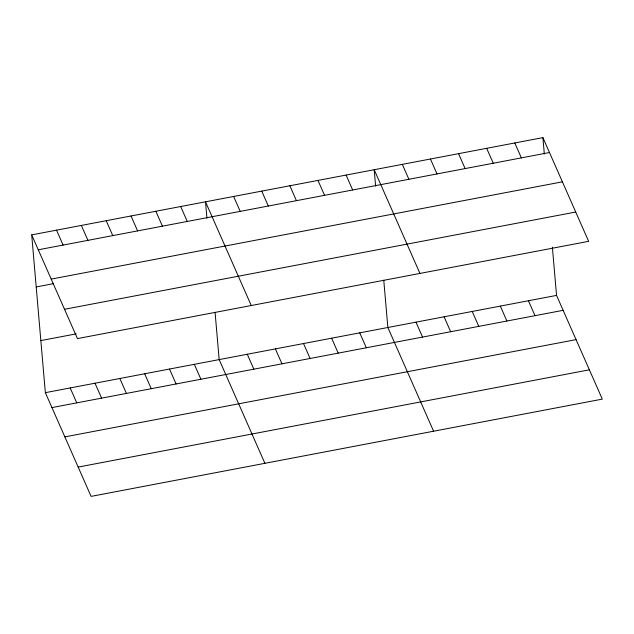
<?xml version="1.0" encoding="UTF-8"?>
<svg xmlns="http://www.w3.org/2000/svg" width="634" height="634" viewBox="0 0 634 634"><rect width="100%" height="100%" fill="white"/><g stroke="black" fill="none" stroke-linecap="round" stroke-linejoin="round"><path stroke-width="0.95" d="M31.7 234.881L542.902 137.618L588.645 241.332L77.443 338.596L31.7 234.881L45.355 392.668L91.098 496.382L602.3 399.119L556.557 295.404L552.38 247.189M38.278 249.796L549.48 152.532M51.203 279.103L562.406 181.839M36.209 286.948L53.399 283.675M64.517 309.289L575.72 212.033M40.845 340.593L76.183 333.872M45.355 392.668L556.557 295.404M51.933 407.591L563.135 310.327M64.858 436.889L576.06 339.626M78.172 467.084L589.374 369.82M514.784 142.967L521.362 157.882M486.666 148.316L493.252 163.231M528.439 300.754L535.017 315.677M458.548 153.666L465.134 168.581M500.321 306.103L506.907 321.026M430.438 159.015L437.016 173.93M472.203 311.452L478.789 326.375M402.321 164.364L408.898 179.279M444.093 316.802L450.671 331.725M419.946 273.428L374.203 169.714L375.621 186.103M415.975 322.151L422.553 337.074M346.085 175.063L352.67 189.978M433.601 431.223L387.857 327.501L383.768 280.252M317.975 180.413L324.553 195.327M359.74 332.85L366.325 347.773M289.857 185.762L296.435 200.677M331.63 338.199L338.207 353.122M261.739 191.111L268.317 206.026M303.512 343.549L310.089 358.472M233.621 196.461L240.207 211.376M275.394 348.898L281.971 363.821M251.254 305.525L205.511 201.81L206.93 218.199M247.276 354.248L253.862 369.17M180.682 206.533L187.26 221.448M155.845 211.257L162.431 226.179M264.909 463.319L219.166 359.597L215.077 312.348M131.016 215.98L137.602 230.903M194.329 364.32L200.915 379.243M106.187 220.703L112.773 235.626M169.5 369.043L176.086 383.966M81.358 225.427L87.944 240.349M144.671 373.767L151.257 388.69M56.529 230.15L63.107 245.073M119.842 378.498L126.428 393.413M95.013 383.221L101.591 398.136M70.184 387.945L76.762 402.859M542.902 137.618L544.321 154.007"/></g></svg>
